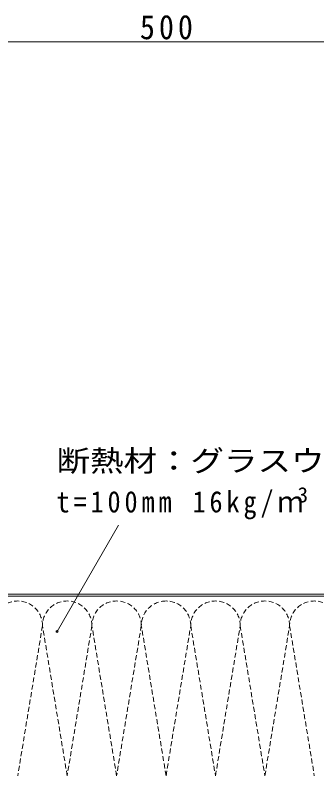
# Model space of a CAD drawing. Units: millimetres, scale not verified. Extents: x -1135 to 2170, y -967 to 2693.
# Drawn here: x 1516.9 to 1661.8, y 1760.7 to 2125.3 of the extents above; entities that cross this region are included whole.
import ezdxf
from ezdxf.enums import TextEntityAlignment as Align

# ---------------------------------------------------------------- set-up
doc = ezdxf.new("R2010")
doc.units = ezdxf.units.MM
doc.header["$LTSCALE"] = 2
doc.header["$PDMODE"] = 32
doc.header["$PDSIZE"] = 1
doc.linetypes.add('DASHED1', pattern=[1.8, 1.2, -0.6])
doc.layers.add('0-2_02', color=3, linetype='Continuous', lineweight=18)
doc.styles.add('ＭＳ ゴシック', font='')
doc.styles.get('ＭＳ ゴシック').set_extended_font_data('MS Gothic')

msp = doc.modelspace()

# ---------------------------------------------------------------- linework, layer by layer
at = {"layer": '0-2_02', "color": 7}
for p, q in [((1339.335, 2112.532), (1839.336, 2112.532)), ((1537.006, 1828.753), (1566.5, 1879.834)), ((1510.313, 1845.669), (1589.335, 1845.669)), ((1668.358, 1845.669), (1589.335, 1845.669))]:
    msp.add_line(p, q, dxfattribs=at)
for points in [[(1589.335, 1846.669), (1668.358, 1846.669), (1798.051, 2012.275), (1798.837, 2012.659)], [(1589.335, 1846.669), (1510.313, 1846.669), (1380.62, 2012.275)]]:
    msp.add_lwpolyline(points, dxfattribs=at)
at = {"layer": '0-2_02', "color": 4, "linetype": 'DASHED1', "lineweight": 9}
for points in [[(1589.365, 1759.343), (1577.49, 1831.544), (1565.615, 1759.343), (1553.74, 1831.544), (1541.865, 1759.343), (1529.99, 1831.544), (1518.115, 1759.343)], [(1589.367, 1759.343), (1601.242, 1831.544), (1613.117, 1759.343), (1624.992, 1831.544), (1636.867, 1759.343), (1648.742, 1831.544), (1660.617, 1759.343)]]:
    msp.add_lwpolyline(points, dxfattribs=at)
for centre, start, end in [((1518.115, 1831.544), 0, 180), ((1541.865, 1831.544), 0, 180), ((1565.615, 1831.544), 0, 180), ((1589.365, 1831.544), 89.99591, 180), ((1589.367, 1831.544), 0, 90.00409), ((1613.117, 1831.544), 0, 180), ((1636.867, 1831.544), 0, 180), ((1660.617, 1831.544), 0, 180)]:
    msp.add_arc(centre, 11.875, start, end, dxfattribs=at)
at = {"layer": '0-2_02'}
msp.add_point((1537.006, 1828.753), dxfattribs=at)

# ---------------------------------------------------------------- texts
at = {"layer": '0-2_02', "color": 2, "style": 'ＭＳ ゴシック', "width": 1.15}
msp.add_text('断熱材：グラスウール', height=10.26, dxfattribs=at).set_placement((1536.747, 1902.67), align=Align.BOTTOM_LEFT)
at = {"layer": '0-2_02', "color": 2, "style": 'ＭＳ ゴシック'}
msp.add_text('3', height=7.331, dxfattribs=at).set_placement((1652.609, 1888.667), align=Align.BOTTOM_LEFT)
at = {"layer": '0-2_02', "color": 2, "attachment_point": 7, "style": 'ＭＳ ゴシック'}
for s, insert, char_height in [('\\T1.27;\\W0.9;500', (1576.836, 2113.532), 11.73), ('\\T1.3;\\W0.9;t=100mm\\~16kg/ｍ', (1536.747, 1882.67), 10.26)]:
    msp.add_mtext(s, dxfattribs=dict(at, insert=insert, char_height=char_height))

doc.saveas('drawing.dxf')
